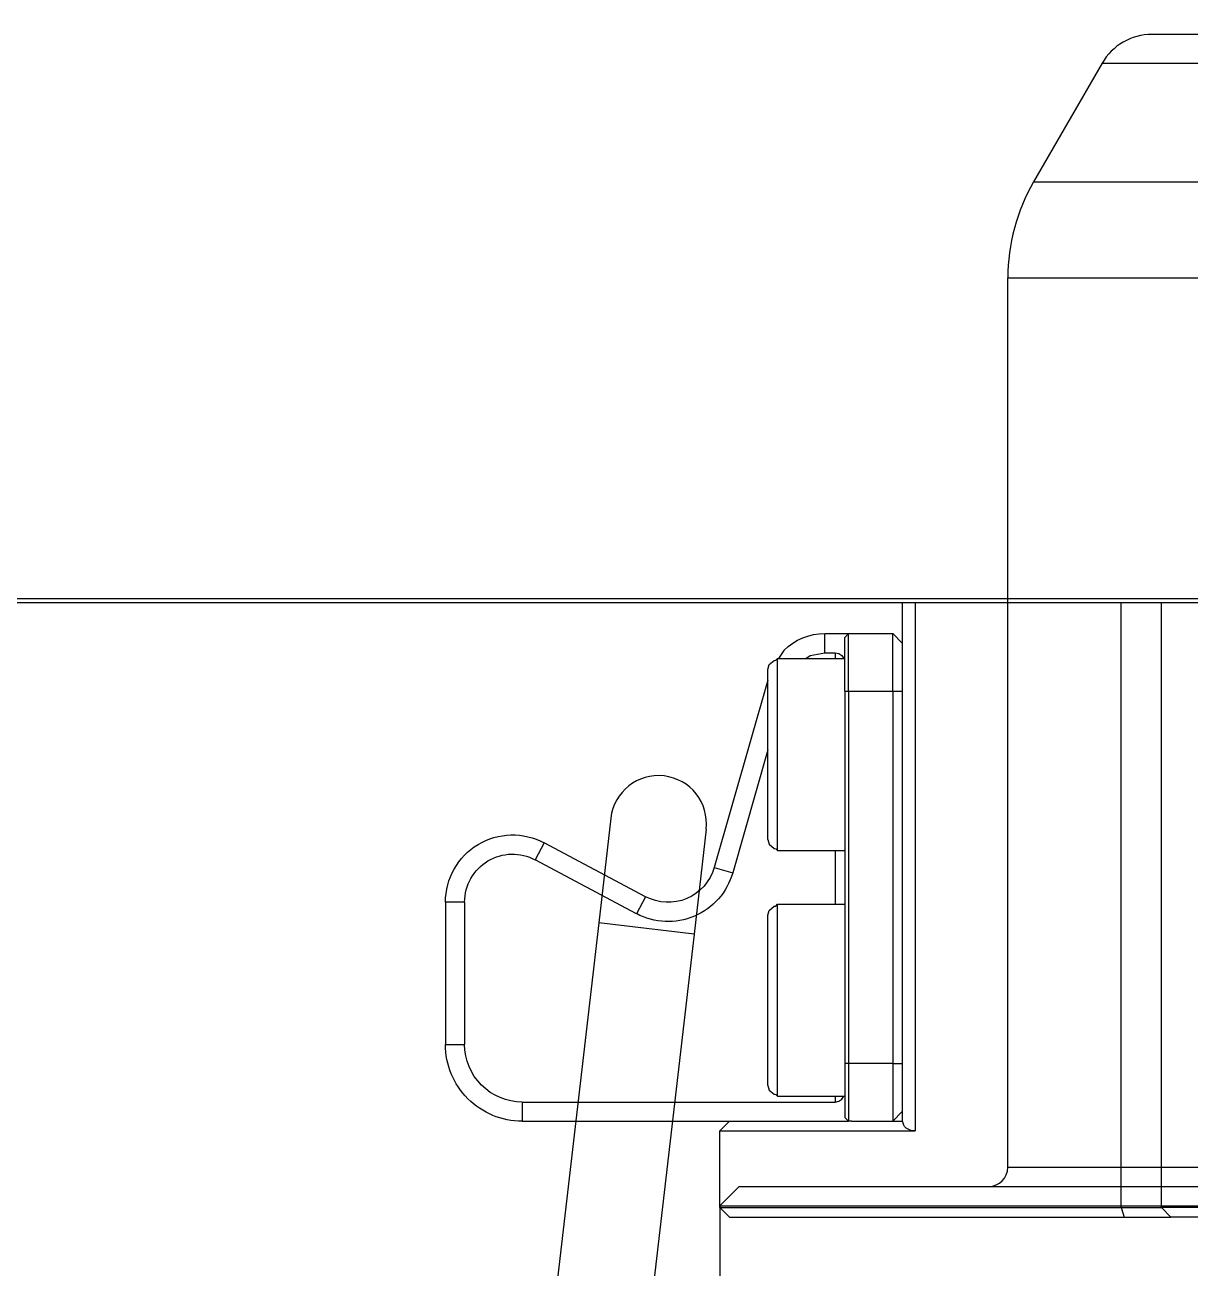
# Model space of a CAD drawing. Header units: millimetres. Extents: x -73584 to -37571, y -61249 to -50748.
# Drawn here: x -51725.5 to -51664.8, y -56947.2 to -56882.4 of the extents above; entities that cross this region are included whole.
import ezdxf

# ---------------------------------------------------------------- set-up
doc = ezdxf.new("R2010")
doc.units = ezdxf.units.MM
doc.header["$LTSCALE"] = 200
doc.linetypes.add('DOT_CENTER', pattern=[14, 12, -1, 0, -1])
doc.layers.add('1', color=7, linetype='Continuous')
doc.layers.add('DIM', color=3, linetype='Continuous')

# ---------------------------------------------------------------- blocks, each defined once
blk = doc.blocks.new('23-D1020-B_EXTRUSION-MAIN-BODY_BASESTAND-0_5m_Absen-PL__363', base_point=(418.75, -61.98))
at = {"color": 7, "linetype": 'Continuous'}
for p, q in [((434.174, -61.98), (873.608, -61.98)), ((434.257, -61.78), (873.608, -61.78))]:
    blk.add_line(p, q, dxfattribs=at)
blk = doc.blocks.new('LOW-HEAD-SOCKET-CAP-SCREW_DIN-7984_M6x10_A2-70_STAINLESS-STEEL_4__376', base_point=(817.25, -74.88))
at = {"color": 7, "linetype": 'Continuous'}
for p, q in [((820.75, -64.88), (817.25, -64.88)), ((820.838, -64.972), (820.75, -64.88)), ((820.921, -64.986), (820.838, -64.972)), ((821.183, -65.202), (820.921, -64.986)), ((821.25, -65.449), (821.183, -65.202)), ((821.25, -69.88), (821.25, -65.449)), ((821.25, -74.312), (821.25, -69.88)), ((821.25, -74.312), (821.183, -74.558)), ((820.75, -74.88), (817.25, -74.88)), ((820.838, -74.789), (820.75, -74.88)), ((820.75, -74.88), (820.75, -74.804)), ((820.921, -74.775), (820.838, -74.789)), ((821.183, -74.558), (820.921, -74.775))]:
    blk.add_line(p, q, dxfattribs=at)
at = {"color": 140, "linetype": 'Continuous'}
for p, q in [((820.75, -69.88), (820.75, -64.88)), ((820.75, -74.804), (820.75, -69.88))]:
    blk.add_line(p, q, dxfattribs=at)
blk = doc.blocks.new('LOW-HEAD-SOCKET-CAP-SCREW_DIN-7984_M6x10_A2-70_STAINLESS-STEEL__377', base_point=(817.25, -87.68))
at = {"color": 7, "linetype": 'Continuous'}
for p, q in [((820.75, -77.68), (817.25, -77.68)), ((820.838, -77.772), (820.75, -77.68)), ((820.921, -77.786), (820.838, -77.772)), ((821.183, -78.002), (820.921, -77.786)), ((821.25, -78.249), (821.183, -78.002)), ((821.25, -82.68), (821.25, -78.249)), ((821.25, -87.112), (821.25, -82.68)), ((821.183, -87.358), (820.921, -87.575)), ((821.25, -87.112), (821.183, -87.358)), ((820.75, -87.68), (817.25, -87.68)), ((820.838, -87.589), (820.75, -87.68)), ((820.75, -87.68), (820.75, -87.604)), ((820.921, -87.575), (820.838, -87.589))]:
    blk.add_line(p, q, dxfattribs=at)
at = {"color": 140, "linetype": 'Continuous'}
for p, q in [((820.75, -82.68), (820.75, -77.68)), ((820.75, -87.604), (820.75, -82.68))]:
    blk.add_line(p, q, dxfattribs=at)
blk = doc.blocks.new('23-D0469-A_CLAMP-HOOK_Absen-M2_9__378', base_point=(814.25, -88.98))
at = {"color": 7, "linetype": 'Continuous'}
for p, q in [((814.25, -64.08), (814.75, -63.58)), ((814.75, -66.58), (814.75, -63.58)), ((817.05, -63.58), (814.75, -63.58)), ((818.291, -63.58), (817.05, -63.58)), ((817.05, -63.58), (817.25, -63.78)), ((817.05, -66.58), (817.05, -63.58)), ((817.25, -66.58), (817.25, -63.78)), ((817.396, -64.727), (817.294, -64.88)), ((817.559, -64.618), (817.396, -64.727)), ((817.75, -64.58), (817.559, -64.618)), ((818.291, -64.58), (817.75, -64.58)), ((819.056, -64.732), (818.291, -64.58)), ((819.278, -64.88), (819.056, -64.732)), ((820.412, -64.459), (820.694, -64.88)), ((821.25, -66.016), (824.047, -75.769)), ((814.75, -66.58), (814.75, -85.98)), ((817.05, -66.58), (817.05, -85.98)), ((817.25, -66.58), (817.25, -85.98)), ((821.25, -69.644), (823.086, -76.045)), ((827.624, -77.288), (832.907, -74.479)), ((828.093, -78.171), (833.376, -75.361)), ((837.05, -77.569), (837.05, -84.98)), ((838.05, -77.569), (838.05, -84.98)), ((814.75, -85.98), (814.75, -88.98)), ((817.05, -85.98), (817.05, -88.98)), ((817.25, -85.98), (817.25, -88.78)), ((817.396, -87.834), (817.294, -87.68)), ((817.559, -87.942), (817.396, -87.834)), ((817.75, -87.98), (817.559, -87.942)), ((834.05, -87.98), (817.75, -87.98)), ((814.25, -88.48), (814.75, -88.98)), ((816.892, -88.98), (817.05, -88.98)), ((817.25, -88.78), (817.05, -88.98)), ((834.05, -88.98), (821.54, -88.98))]:
    blk.add_line(p, q, dxfattribs=at)
at = {"color": 140, "linetype": 'Continuous'}
for p, q in [((818.291, -64.58), (818.291, -63.58)), ((817.75, -64.58), (817.75, -64.88)), ((814.75, -66.58), (814.25, -66.58)), ((817.05, -66.58), (814.75, -66.58)), ((817.25, -66.58), (817.05, -66.58)), ((817.75, -74.88), (817.75, -77.68)), ((832.907, -74.479), (833.376, -75.361)), ((824.047, -75.769), (823.086, -76.045)), ((827.624, -77.288), (828.093, -78.171)), ((837.05, -77.569), (838.05, -77.569)), ((838.05, -84.98), (837.05, -84.98)), ((814.75, -85.98), (814.25, -85.98)), ((814.75, -85.98), (817.05, -85.98)), ((817.05, -85.98), (817.25, -85.98)), ((817.75, -87.68), (817.75, -87.98)), ((834.05, -87.98), (834.05, -88.98))]:
    blk.add_line(p, q, dxfattribs=at)
at = {"color": 7, "linetype": 'Continuous'}
for centre, radius, start, end in [((818.291, -66.58), 3, 45.00002, 90.00004), ((834.55, -77.569), 3.5, 360, 118), ((834.55, -77.569), 2.5, 360, 118), ((826.45, -75.08), 3.5, 196, 298), ((826.45, -75.08), 2.5, 196, 298), ((834.05, -84.98), 4, 270, 360), ((834.05, -84.98), 3, 270, 360)]:
    blk.add_arc(centre, radius, start, end, dxfattribs=at)
blk = doc.blocks.new('PH_23-CLAMP-HOOK__379', base_point=(814.25, -88.98))
for name, p in [('23-D0469-A_CLAMP-HOOK_Absen-M2_9__378', (814.25, -88.98)), ('LOW-HEAD-SOCKET-CAP-SCREW_DIN-7984_M6x10_A2-70_STAINLESS-STEEL_4__376', (817.25, -74.88)), ('LOW-HEAD-SOCKET-CAP-SCREW_DIN-7984_M6x10_A2-70_STAINLESS-STEEL__377', (817.25, -87.68))]:
    blk.add_blockref(name, p)
blk = doc.blocks.new('23-D0468-B_SLOT-CLAMP-SUPPORT_STACKING_Absen__380', base_point=(763.75, -93.98))
at = {"color": 7, "linetype": 'Continuous'}
for p, q in [((773.25, -61.98), (773.25, -88.98)), ((786.75, -61.98), (786.75, -93.48)), ((800.75, -93.48), (800.75, -61.98)), ((814.25, -61.98), (814.25, -88.98)), ((763.75, -89.48), (764.25, -88.98)), ((765.96, -88.98), (766.916, -88.98)), ((766.916, -88.98), (770.45, -88.98)), ((770.608, -88.98), (771.455, -88.98)), ((771.455, -88.98), (773.261, -88.98)), ((773.261, -88.98), (773.326, -89.18)), ((773.326, -89.18), (773.37, -89.25)), ((773.37, -89.25), (773.456, -89.339)), ((773.456, -89.339), (773.659, -89.444)), ((813.841, -89.444), (814.043, -89.339)), ((814.043, -89.339), (814.13, -89.25)), ((814.13, -89.25), (814.174, -89.18)), ((814.174, -89.18), (814.239, -88.98)), ((816.045, -88.98), (814.239, -88.98)), ((816.892, -88.98), (816.045, -88.98)), ((820.584, -88.98), (817.05, -88.98)), ((821.54, -88.98), (820.584, -88.98)), ((823.75, -89.48), (823.25, -88.98)), ((763.75, -89.48), (773.929, -89.48)), ((763.75, -89.48), (763.75, -93.48)), ((773.659, -89.444), (773.717, -89.459)), ((773.717, -89.459), (773.929, -89.48)), ((813.571, -89.48), (813.783, -89.459)), ((823.75, -89.48), (813.571, -89.48)), ((813.783, -89.459), (813.841, -89.444)), ((823.75, -93.48), (823.75, -89.48)), ((763.75, -93.48), (784.659, -93.48)), ((763.75, -93.48), (764.25, -93.98)), ((786.75, -93.48), (784.659, -93.48)), ((787.25, -93.98), (786.75, -93.48)), ((789.75, -93.48), (786.75, -93.48)), ((789.75, -93.48), (797.75, -93.48)), ((797.75, -93.48), (800.75, -93.48)), ((800.75, -93.48), (800.25, -93.98)), ((802.841, -93.48), (800.75, -93.48)), ((823.75, -93.48), (802.841, -93.48)), ((823.75, -93.48), (823.25, -93.98)), ((764.25, -93.98), (784.811, -93.98)), ((787.25, -93.98), (784.811, -93.98)), ((789.75, -93.98), (787.25, -93.98)), ((789.75, -93.98), (797.75, -93.98)), ((797.75, -93.98), (800.25, -93.98)), ((802.689, -93.98), (800.25, -93.98)), ((823.25, -93.98), (802.689, -93.98))]:
    blk.add_line(p, q, dxfattribs=at)
at = {"color": 140, "linetype": 'Continuous'}
for p, q in [((773.929, -61.98), (773.929, -89.48)), ((784.659, -93.48), (784.659, -61.98)), ((789.75, -61.98), (789.75, -93.48)), ((797.75, -93.48), (797.75, -61.98)), ((802.841, -93.48), (802.841, -61.98)), ((813.571, -61.98), (813.571, -89.48)), ((784.659, -93.48), (784.811, -93.98)), ((789.75, -93.48), (789.75, -93.98)), ((797.75, -93.48), (797.75, -93.98)), ((802.841, -93.48), (802.689, -93.98))]:
    blk.add_line(p, q, dxfattribs=at)
blk = doc.blocks.new('23-A0233-B_SLOT-CONNECT-COMPONENTS_BASESTAND_Absen-M2_9__381', base_point=(749.45, -93.98))
for name, p in [('23-D0468-B_SLOT-CLAMP-SUPPORT_STACKING_Absen__380', (763.75, -93.98)), ('PH_23-CLAMP-HOOK__379', (814.25, -88.98))]:
    blk.add_blockref(name, p)
blk = doc.blocks.new('Top1', base_point=(668.75, -75.52))
for name, p in [('23-D1020-B_EXTRUSION-MAIN-BODY_BASESTAND-0_5m_Absen-PL__363', (418.75, -61.98)), ('23-A0233-B_SLOT-CONNECT-COMPONENTS_BASESTAND_Absen-M2_9__381', (749.45, -93.98))]:
    blk.add_blockref(name, p)
blk = doc.blocks.new('*U238')
at = {"xscale": -1, "rotation": 359.9999999999976}
blk.add_blockref('Top1', (0, -53.713), dxfattribs=at)
blk = doc.blocks.new('*U239')
at = {"layer": 'DIM', "color": 0, "linetype": 'ByBlock', "lineweight": -2, "transparency": 16777216}
blk.add_blockref('*U238', (3000, 0), dxfattribs=at)
blk = doc.blocks.new('DEFAULT_6__112', base_point=(33.905, -654.005))
at = {"color": 7, "linetype": 'Continuous'}
for p, q in [((36.692, -639.373), (42.156, -640.006)), ((42.156, -640.006), (90.554, -645.612)), ((36.117, -644.34), (41.581, -644.973)), ((41.581, -644.973), (89.978, -650.578)), ((94.527, -646.072), (94.989, -646.125)), ((103.502, -647.111), (103.964, -647.165)), ((108.931, -647.74), (120.135, -649.038)), ((119.559, -654.005), (120.135, -649.038)), ((121.013, -650.146), (120.135, -649.038)), ((93.952, -651.039), (94.973, -651.157)), ((102.368, -652.013), (103.389, -652.132)), ((108.356, -652.707), (119.559, -654.005)), ((120.668, -653.126), (119.559, -654.005))]:
    blk.add_line(p, q, dxfattribs=at)
at = {"color": 140, "linetype": 'Continuous'}
for p, q in [((42.156, -640.006), (41.868, -642.489)), ((41.868, -642.489), (41.581, -644.973))]:
    blk.add_line(p, q, dxfattribs=at)
at = {"color": 7, "linetype": 'Continuous'}
blk.add_arc((36.405, -641.857), 2.5, 83.39333, 263.39333, dxfattribs=at)
blk.add_spline([(121.013, -650.146), (121.009, -650.175), (121.006, -650.204), (120.993, -650.32), (120.979, -650.437), (120.962, -650.583), (120.946, -650.727), (120.931, -650.853), (120.92, -650.947), (120.895, -651.164), (120.872, -651.36), (120.854, -651.521), (120.84, -651.636), (120.816, -651.845), (120.795, -652.023), (120.779, -652.166), (120.767, -652.268), (120.76, -652.325), (120.744, -652.468), (120.723, -652.647), (120.701, -652.835), (120.689, -652.946), (120.68, -653.021), (120.674, -653.068), (120.671, -653.097), (120.668, -653.126)], degree=3, dxfattribs=at)
blk = doc.blocks.new('23-B0027-A_CLAMP-HS-431-NORMAL-STEEL__118', base_point=(33.905, -678.781))
blk.add_blockref('DEFAULT_6__112', (33.905, -654.005))
blk = doc.blocks.new('23-A0267-A_CLAMP_STACKING_Absen_2__119', base_point=(33.905, -678.781))
blk.add_blockref('23-B0027-A_CLAMP-HS-431-NORMAL-STEEL__118', (33.905, -678.781))
blk = doc.blocks.new('23-D0471-A_MALE-KINGPIN_STACKING_Absen__158', base_point=(-4.695, -638.657))
at = {"color": 7, "linetype": 'Continuous'}
for p, q in [((55.305, -579.657), (56.305, -578.657)), ((56.305, -578.657), (104.305, -578.657)), ((56.305, -638.657), (56.305, -578.657)), ((105.305, -579.657), (104.305, -578.657)), ((104.305, -638.657), (104.305, -578.657)), ((55.305, -592.657), (55.305, -579.657)), ((105.305, -584.657), (105.305, -579.657)), ((105.305, -587.707), (105.305, -584.657)), ((105.305, -629.607), (105.305, -587.707)), ((55.305, -624.657), (55.305, -592.657)), ((54.305, -593.657), (7.984, -593.657)), ((-3.195, -598.564), (2.984, -594.996)), ((-4.695, -601.162), (-4.695, -616.151)), ((-3.195, -618.749), (2.984, -622.317)), ((54.305, -623.657), (7.984, -623.657)), ((55.305, -637.657), (55.305, -624.657)), ((60.305, -632.857), (60.305, -629.657)), ((60.305, -629.657), (63.305, -629.657)), ((63.305, -629.657), (93.305, -629.657)), ((93.305, -629.657), (95.805, -629.657)), ((95.805, -629.657), (100.305, -629.657)), ((100.305, -638.657), (100.305, -629.657)), ((105.305, -632.657), (105.305, -629.607)), ((60.305, -633.857), (60.305, -632.857)), ((105.305, -637.657), (105.305, -632.657)), ((60.305, -638.657), (60.305, -633.857)), ((55.305, -637.657), (56.305, -638.657)), ((105.305, -637.657), (104.305, -638.657)), ((56.305, -638.657), (60.305, -638.657)), ((100.305, -638.657), (104.305, -638.657))]:
    blk.add_line(p, q, dxfattribs=at)
at = {"color": 140, "linetype": 'Continuous'}
for p, q in [((7.984, -623.657), (7.984, -593.657)), ((54.305, -623.657), (54.305, -593.657)), ((2.984, -622.317), (2.984, -594.996)), ((-3.195, -618.749), (-3.195, -598.564))]:
    blk.add_line(p, q, dxfattribs=at)
at = {"color": 7, "linetype": 'Continuous'}
blk.add_circle((120.305, -608.657), 2.5, dxfattribs=at)
for centre, radius, start, end in [((54.305, -592.657), 1, 270, 0), ((7.984, -603.657), 10, 90, 120), ((-1.695, -601.162), 3, 120, 180), ((-1.695, -616.151), 3, 180, 240), ((7.984, -613.657), 10, 240, 270), ((54.305, -624.657), 1, 0, 90)]:
    blk.add_arc(centre, radius, start, end, dxfattribs=at)
at = {"layer": '1', "color": 1, "linetype": 'DOT_CENTER'}
for p, q in [((-5.195, -608.657), (4.984, -608.657)), ((56.305, -608.657), (5.984, -608.657))]:
    blk.add_line(p, q, dxfattribs=at)
blk = doc.blocks.new('PH_23_KOLOM-OUTRIGGER-0_8m_STACKING_Absen_2__163', base_point=(-4.695, -638.657))
blk.add_blockref('23-D0471-A_MALE-KINGPIN_STACKING_Absen__158', (-4.695, -638.657))
blk = doc.blocks.new('23-A0231-B_WELDING-ASSEMBLY_OUTRIGGER-0_8m_STACKING_Absen__173', base_point=(-4.695, -638.657))
blk.add_blockref('PH_23_KOLOM-OUTRIGGER-0_8m_STACKING_Absen_2__163', (-4.695, -638.657))
blk = doc.blocks.new('23-A0226-B_OUTRIGGER-0_8m_STACKING_Absen__188', base_point=(-4.695, -694.144))
for name, p in [('23-A0231-B_WELDING-ASSEMBLY_OUTRIGGER-0_8m_STACKING_Absen__173', (-4.695, -638.657)), ('23-A0267-A_CLAMP_STACKING_Absen_2__119', (33.905, -678.781))]:
    blk.add_blockref(name, p)
blk = doc.blocks.new('*U241')
at = {"rotation": 270.0000000000176}
blk.add_blockref('23-A0226-B_OUTRIGGER-0_8m_STACKING_Absen__188', (-210.259, 404.75), dxfattribs=at)
blk = doc.blocks.new('*U242')
at = {"layer": 'DIM', "color": 0, "linetype": 'ByBlock', "lineweight": -2, "transparency": 16777216}
blk.add_blockref('*U241', (3000, 0), dxfattribs=at)

msp = doc.modelspace()

# ---------------------------------------------------------------- block references
at = {"layer": 'DIM', "color": 0}
msp.add_blockref('*U239', (-54534.278, -56872.358), dxfattribs=at)
at = {"layer": 'DIM', "color": 3}
msp.add_blockref('*U242', (-54534.506, -57287.681), dxfattribs=at)

doc.saveas('drawing.dxf')
